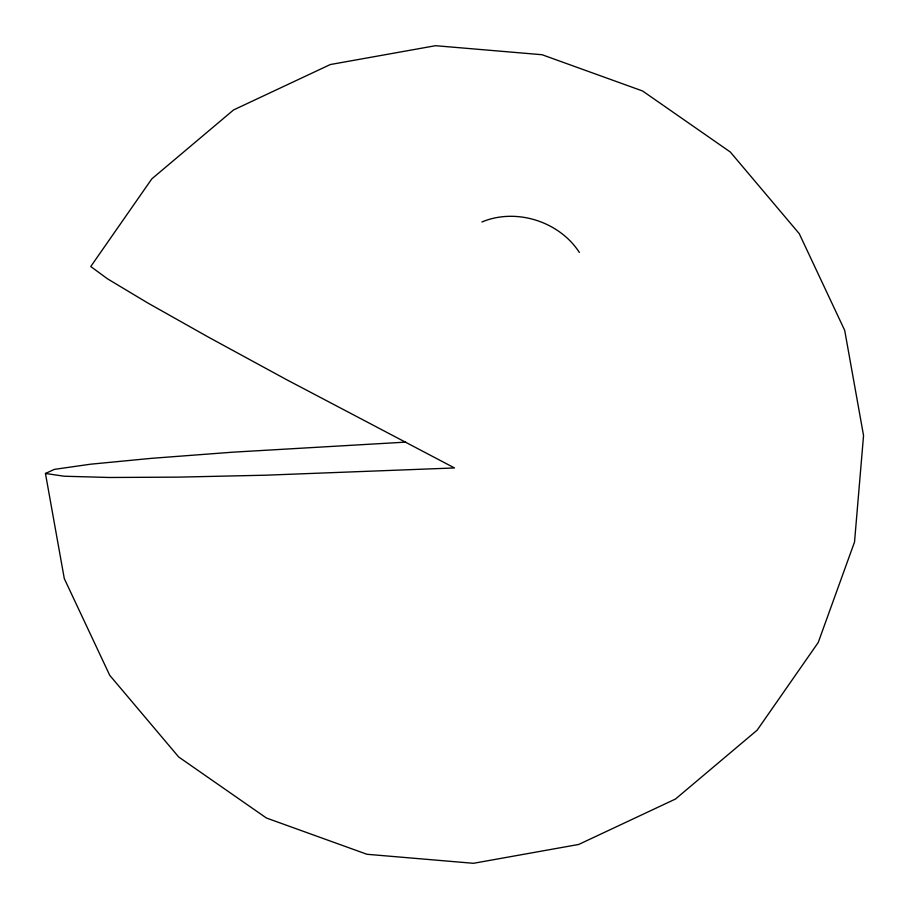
<?xml version="1.0" encoding="UTF-8"?>
<svg xmlns="http://www.w3.org/2000/svg" width="909" height="909" viewBox="0 0 909 909"><rect width="100%" height="100%" fill="white"/><g stroke="black" fill="none" stroke-linecap="round" stroke-linejoin="round"><path stroke-width="1.36" d="M45.45 473.464L64.221 476.236L109.478 477.486L178.141 477.134L265.519 475.202L454.5 467.953L286.46 379.598L208.763 337.319L147.701 302.936L107.455 278.79L90.764 266.519L151.837 178.846L233.545 109.955L330.308 64.539L435.525 45.7L542.048 54.722L642.595 90.991L730.325 152.03L799.261 233.681L844.7 330.376L863.55 435.536L854.528 541.991L818.236 642.481L757.163 730.154L675.455 799.045L578.692 844.461L473.475 863.3L366.952 854.278L266.405 818.009L178.675 756.97L109.739 675.319L64.3 578.624L45.45 473.464L54.438 469.362L90.582 464.204L151.417 458.341L232.795 452.182L405.641 442.126M481.906 221.978C516.062 207.661 559.308 221.364 579.385 252.463"/></g></svg>
